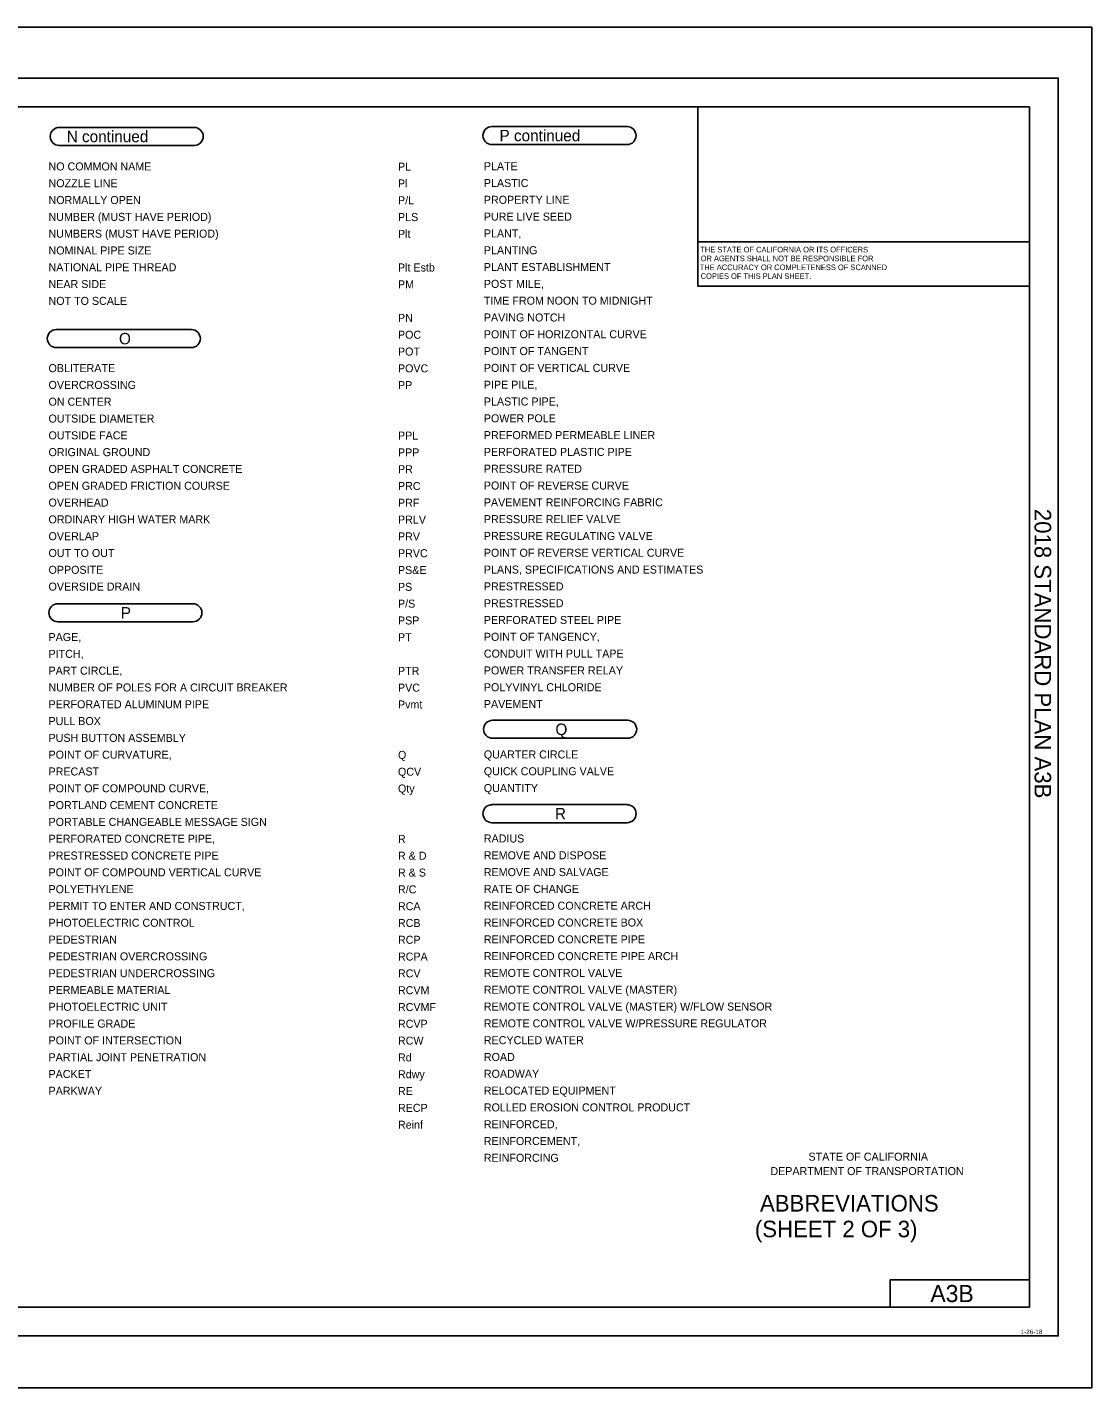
# Model space of a CAD drawing. Extents: x -894 to 866, y -476 to 714.
# Drawn here: x -65 to 866, y -476 to 714 of the extents above; entities that cross this region are included whole.
import ezdxf

# ---------------------------------------------------------------- set-up
doc = ezdxf.new("R2010")
doc.units = 0
for name, color, linetype in [('10 Sheet Format', 7, 'Continuous'), ('57 Undefined', 7, 'Continuous'), ('60 Nongeo Data', 7, 'Continuous')]:
    doc.layers.add(name, color=color, linetype=linetype)

msp = doc.modelspace()

# ---------------------------------------------------------------- linework, layer by layer
at = {"layer": '10 Sheet Format'}
for p, q in [((836.6, 669), (836.6, 669)), ((-813.5, 644), (811.5, 644)), ((521.5, 487), (521.5, 643.9)), ((811.5, -406), (811.5, 644)), ((811.5, 525.9), (521.5, 525.9)), ((811.5, 487), (521.5, 487)), ((689.5, -406), (689.5, -382)), ((689.5, -382), (811.5, -382)), ((-438.7, -406), (199.1, -406)), ((198.8, -406), (811.5, -406)), ((836.6, -431), (836.6, -431))]:
    msp.add_line(p, q, dxfattribs=at)
for points in [[(-894, 713.6), (866, 713.6), (866, -476.4), (-894, -476.4)], [(-863.4, 669), (836.6, 669), (836.6, -431), (-863.4, -431)], [(-863.4, 669), (836.6, 669), (836.6, -431), (-863.4, -431)]]:
    msp.add_lwpolyline(points, close=True, dxfattribs=at)
at = {"layer": '60 Nongeo Data'}
for p, q in [((-37.1, 625.9), (81, 625.9)), ((341.4, 626.7), (459.5, 626.7)), ((-37.1, 610.2), (81, 610.2)), ((341.4, 611), (459.5, 611)), ((-39.6, 449.1), (78.5, 449.1)), ((-39.6, 433.3), (78.5, 433.3)), ((-38.2, 209.3), (79.9, 209.3)), ((-38.2, 193.5), (79.9, 193.5)), ((341.9, 107.4), (460.1, 107.4)), ((341.9, 91.6), (460.1, 91.6)), ((341.4, 33.6), (459.6, 33.6)), ((341.4, 17.8), (459.6, 17.8))]:
    msp.add_line(p, q, dxfattribs=at)
for centre, start, end in [((-37.1, 618), 90, 270), ((81, 618), 270, 90), ((341.4, 618.8), 90, 270), ((459.5, 618.8), 270, 90), ((-39.6, 441.2), 90, 270), ((78.5, 441.2), 270, 90), ((-38.2, 201.4), 90, 270), ((79.9, 201.4), 270, 90), ((341.9, 99.5), 90, 270), ((460.1, 99.5), 270, 90), ((341.4, 25.7), 90, 270), ((459.6, 25.7), 270, 90)]:
    msp.add_arc(centre, 7.87, start, end, dxfattribs=at)

# ---------------------------------------------------------------- texts
at = {"layer": '10 Sheet Format'}
for s, height, p in [('THE STATE OF CALIFORNIA OR ITS OFFICERS', 4.9, (523.6, 516.6)), ('OR AGENTS SHALL NOT BE RESPONSIBLE FOR', 4.9, (523.9, 508.9)), ('THE ACCURACY OR COMPLETENESS OF SCANNED', 4.9, (523.1, 501.1)), ('COPIES OF THIS PLAN SHEET.', 4.9, (523.9, 493.4)), ('STATE OF CALIFORNIA', 7, (618.2, -277.8)), ('DEPARTMENT OF TRANSPORTATION', 7, (584.9, -290.4)), ('ABBREVIATIONS', 14.5, (575.8, -322.3)), ('(SHEET 2 OF 3)', 14.5, (571.3, -344.8)), ('A3B', 15, (724.8, -401.5)), ('1-26-18', 4, (803.7, -429.5))]:
    msp.add_text(s, height=height, dxfattribs=at).set_placement(p)
msp.add_text('2018 STANDARD PLAN A3B', height=14.5, rotation=270, dxfattribs=at).set_placement((815.9, 292.3))
at = {"layer": '57 Undefined'}
for s, p in [('NO COMMON NAME', (-46.4, 588.3)), ('PL', (259.2, 588.1)), ('PLATE', (334.3, 588.5)), ('NOZZLE LINE', (-46.4, 573.6)), ('Pl', (259.2, 573.4)), ('PLASTIC', (334.3, 573.8)), ('NORMALLY OPEN', (-46.4, 558.9)), ('P/L', (259.2, 558.7)), ('PROPERTY LINE', (334.3, 559.1)), ('NUMBER (MUST HAVE PERIOD)', (-46.4, 544.2)), ('PLS', (259.2, 544)), ('PURE LIVE SEED', (334.3, 544.4)), ('NUMBERS (MUST HAVE PERIOD)', (-46.4, 529.5)), ('Plt', (259.2, 529.3)), ('PLANT,', (334.3, 529.7)), ('NOMINAL PIPE SIZE', (-46.4, 514.8)), ('PLANTING', (334.3, 515)), ('NATIONAL PIPE THREAD', (-46.4, 500.1)), ('Plt Estb', (259.2, 499.9)), ('PLANT ESTABLISHMENT', (334.3, 500.3)), ('NEAR SIDE', (-46.4, 485.4)), ('PM', (259.2, 485.2)), ('POST MILE,', (334.3, 485.6)), ('NOT TO SCALE', (-46.4, 470.7)), ('TIME FROM NOON TO MIDNIGHT', (334.3, 470.9)), ('PN', (259.2, 455.8)), ('PAVING NOTCH', (334.3, 456.2)), ('POC', (259.2, 441.1)), ('POINT OF HORIZONTAL CURVE', (334.3, 441.5)), ('POT', (259.2, 426.4)), ('POINT OF TANGENT', (334.3, 426.8)), ('OBLITERATE', (-46.4, 411.9)), ('POVC', (259.2, 411.7)), ('POINT OF VERTICAL CURVE', (334.3, 412.1)), ('OVERCROSSING', (-46.4, 397.2)), ('PP', (259.2, 397)), ('PIPE PILE,', (334.3, 397.4)), ('ON CENTER', (-46.4, 382.5)), ('PLASTIC PIPE,', (334.3, 382.7)), ('OUTSIDE DIAMETER', (-46.4, 367.8)), ('POWER POLE', (334.3, 368)), ('OUTSIDE FACE', (-46.4, 353.1)), ('PPL', (259.2, 352.9)), ('PREFORMED PERMEABLE LINER', (334.3, 353.3)), ('ORIGINAL GROUND', (-46.4, 338.4)), ('PPP', (259.2, 338.2)), ('PERFORATED PLASTIC PIPE', (334.3, 338.6)), ('OPEN GRADED ASPHALT CONCRETE', (-46.4, 323.7)), ('PR', (259.2, 323.5)), ('PRESSURE RATED', (334.3, 323.9)), ('OPEN GRADED FRICTION COURSE', (-46.4, 309)), ('PRC', (259.2, 308.8)), ('POINT OF REVERSE CURVE', (334.3, 309.2)), ('OVERHEAD', (-46.4, 294.3)), ('PRF', (259.2, 294.1)), ('PAVEMENT REINFORCING FABRIC', (334.3, 294.5)), ('ORDINARY HIGH WATER MARK', (-46.4, 279.6)), ('PRLV', (259.2, 279.4)), ('PRESSURE RELIEF VALVE', (334.3, 279.8)), ('OVERLAP', (-46.4, 264.9)), ('PRV', (259.2, 264.7)), ('PRESSURE REGULATING VALVE', (334.3, 265.1)), ('OUT TO OUT', (-46.4, 250.2)), ('PRVC', (259.2, 250)), ('POINT OF REVERSE VERTICAL CURVE', (334.3, 250.4)), ('OPPOSITE', (-46.4, 235.5)), ('PS&E', (259.2, 235.3)), ('PLANS, SPECIFICATIONS AND ESTIMATES', (334.3, 235.7)), ('OVERSIDE DRAIN', (-46.4, 220.8)), ('PS', (259.2, 220.6)), ('PRESTRESSED', (334.3, 221)), ('P/S', (259.2, 205.9)), ('PRESTRESSED', (334.3, 206.3)), ('PSP', (259.2, 191.2)), ('PERFORATED STEEL PIPE', (334.3, 191.6)), ('PAGE,', (-46.4, 176.7)), ('PT', (259.2, 176.5)), ('POINT OF TANGENCY,', (334.3, 176.9)), ('PITCH,', (-46.4, 162)), ('CONDUIT WITH PULL TAPE', (334.3, 162.2)), ('PART CIRCLE,', (-46.4, 147.3)), ('PTR', (259.2, 147.1)), ('POWER TRANSFER RELAY', (334.3, 147.5)), ('NUMBER OF POLES FOR A CIRCUIT BREAKER', (-46.4, 132.6)), ('PVC', (259.2, 132.4)), ('POLYVINYL CHLORIDE', (334.3, 132.8)), ('PERFORATED ALUMINUM PIPE', (-46.4, 117.9)), ('Pvmt', (259.2, 117.7)), ('PAVEMENT', (334.3, 118.1)), ('PULL BOX', (-46.4, 103.2)), ('PUSH BUTTON ASSEMBLY', (-46.4, 88.5)), ('POINT OF CURVATURE,', (-46.4, 73.8)), ('Q', (259.2, 73.6)), ('QUARTER CIRCLE', (334.3, 74)), ('PRECAST', (-46.4, 59.1)), ('QCV', (259.2, 58.9)), ('QUICK COUPLING VALVE ', (334.3, 59.3)), ('POINT OF COMPOUND CURVE,', (-46.4, 44.4)), ('Qty', (259.2, 44.2)), ('QUANTITY', (334.3, 44.6)), ('PORTLAND CEMENT CONCRETE', (-46.4, 29.7)), ('PORTABLE CHANGEABLE MESSAGE SIGN', (-46.4, 15)), ('PERFORATED CONCRETE PIPE,', (-46.4, 0.3)), ('R', (259.2, 0.1)), ('RADIUS', (334.3, 0.5)), ('PRESTRESSED CONCRETE PIPE', (-46.4, -14.4)), ('R & D', (259.2, -14.6)), ('REMOVE AND DISPOSE', (334.3, -14.2)), ('POINT OF COMPOUND VERTICAL CURVE', (-46.4, -29.1)), ('R & S', (259.2, -29.3)), ('REMOVE AND SALVAGE', (334.3, -28.9)), ('POLYETHYLENE', (-46.4, -43.8)), ('R/C', (259.2, -44)), ('RATE OF CHANGE', (334.3, -43.6)), ('PERMIT TO ENTER AND CONSTRUCT,', (-46.4, -58.5)), ('RCA', (259.2, -58.7)), ('REINFORCED CONCRETE ARCH', (334.3, -58.3)), ('PHOTOELECTRIC CONTROL', (-46.4, -73.2)), ('RCB', (259.2, -73.4)), ('REINFORCED CONCRETE BOX', (334.3, -73)), ('PEDESTRIAN', (-46.4, -87.9)), ('RCP', (259.2, -88.1)), ('REINFORCED CONCRETE PIPE', (334.3, -87.7)), ('PEDESTRIAN OVERCROSSING', (-46.4, -102.6)), ('RCPA', (259.2, -102.8)), ('REINFORCED CONCRETE PIPE ARCH', (334.3, -102.4)), ('PEDESTRIAN UNDERCROSSING', (-46.4, -117.3)), ('RCV', (259.2, -117.5)), ('REMOTE CONTROL VALVE', (334.3, -117.1)), ('PERMEABLE MATERIAL', (-46.4, -132)), ('RCVM', (259.2, -132.2)), ('REMOTE CONTROL VALVE (MASTER)', (334.3, -131.8)), ('PHOTOELECTRIC UNIT', (-46.4, -146.7)), ('RCVMF', (259.2, -146.9)), ('REMOTE CONTROL VALVE (MASTER) W/FLOW SENSOR', (334.3, -146.5)), ('PROFILE GRADE', (-46.4, -161.4)), ('RCVP', (259.2, -161.6)), ('REMOTE CONTROL VALVE W/PRESSURE REGULATOR', (334.3, -161.2)), ('POINT OF INTERSECTION', (-46.4, -176.1)), ('RCW', (259.2, -176.3)), ('RECYCLED WATER', (334.3, -175.9)), ('PARTIAL JOINT PENETRATION', (-46.4, -190.8)), ('Rd', (259.2, -191)), ('ROAD', (334.3, -190.6)), ('PACKET', (-46.4, -205.5)), ('Rdwy', (259.2, -205.7)), ('ROADWAY', (334.3, -205.3)), ('PARKWAY', (-46.4, -220.2)), ('RE', (259.2, -220.4)), ('RELOCATED EQUIPMENT', (334.3, -220)), ('RECP', (259.2, -235.1)), ('ROLLED EROSION CONTROL PRODUCT', (334.3, -234.7)), ('Reinf', (259.2, -249.8)), ('REINFORCED,', (334.3, -249.4)), ('REINFORCEMENT,', (334.3, -264.1)), ('REINFORCING', (334.3, -278.8))]:
    msp.add_text(s, height=7, dxfattribs=at).set_placement(p)
at = {"layer": '60 Nongeo Data'}
for s, p in [('N continued', (-30.5, 613)), ('P continued', (348, 613.8)), ('O', (15.2, 436.2)), ('P', (16.8, 196.4)), ('Q', (396.9, 94.5)), ('R', (396.5, 20.7))]:
    msp.add_text(s, height=10, dxfattribs=at).set_placement(p)

doc.saveas('drawing.dxf')
